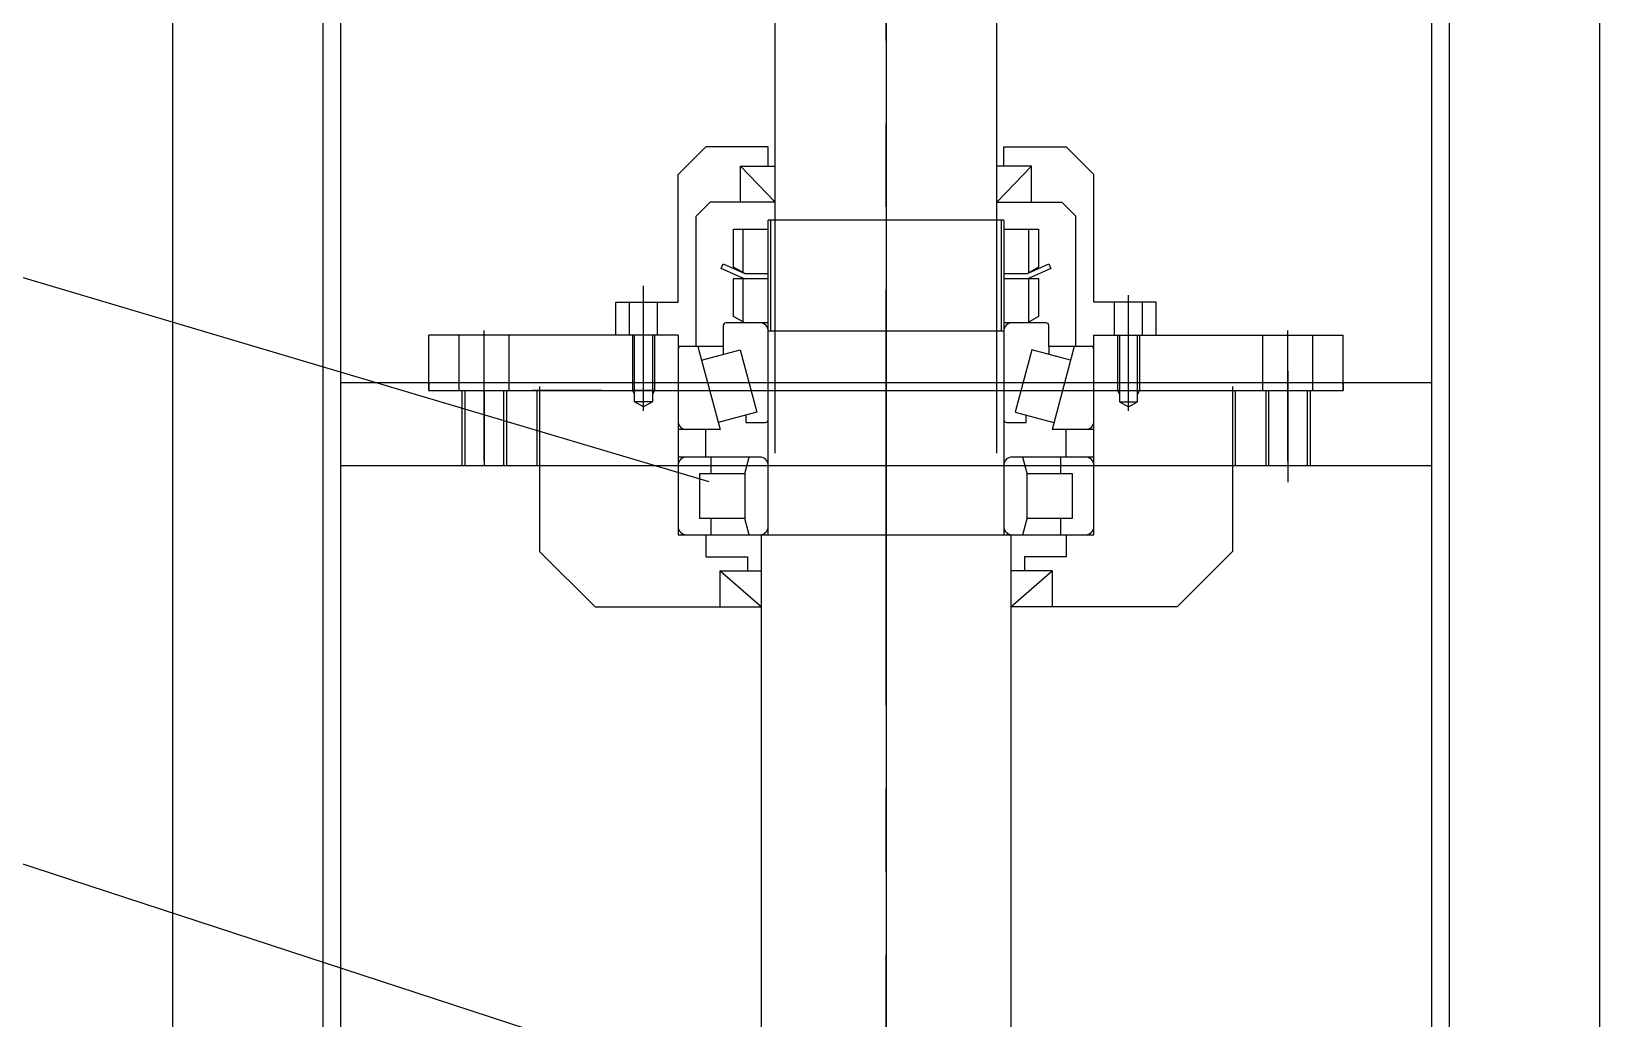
# Model space of a CAD drawing. Extents: x -25020 to 76207, y -43768 to 84651.
# Drawn here: x 1819 to 2385, y 5535 to 5892 of the extents above; entities that cross this region are included whole.
import ezdxf

# ---------------------------------------------------------------- set-up
doc = ezdxf.new("R2010")
doc.units = 0
doc.header["$LTSCALE"] = 120
doc.header["$MEASUREMENT"] = 0
for name, pattern in [('CADRA_SOLID', [0]), ('CENTER', [2, 1.25, -0.25, 0.25, -0.25]), ('HIDDEN', [0.375, 0.25, -0.125])]:
    doc.linetypes.add(name, pattern=pattern)
doc.layers.get('0').update_dxf_attribs({"linetype": 'CONTINUOUS'})
for name, color, linetype in [('1', 1, 'CENTER'), ('2', 2, 'HIDDEN'), ('3', 3, 'CADRA_SOLID'), ('4', 130, 'CONTINUOUS'), ('L1', 1, 'CENTER'), ('L10', 1, 'CONTINUOUS'), ('L3', 3, 'CONTINUOUS')]:
    doc.layers.add(name, color=color, linetype=linetype)

msp = doc.modelspace()

# ---------------------------------------------------------------- linework, layer by layer
at = {"linetype": 'Continuous', "lineweight": -2}
for p, q in [((1869.97, 6236.11), (1869.97, 5464.11)), ((1924.27, 6236.11), (1924.27, 5494.11)), ((2330.67, 6236.11), (2330.67, 5494.11)), ((2384.97, 6236.11), (2384.97, 5464.11))]:
    msp.add_line(p, q, dxfattribs=at)
at = {"lineweight": -2}
for p, q in [((1962.47, 5762.11), (1962.47, 5782.11)), ((2052.47, 5782.11), (1962.47, 5782.11)), ((2202.47, 5782.11), (2292.47, 5782.11)), ((2292.47, 5762.11), (2292.47, 5782.11)), ((2024.97, 5762.11), (1999.97, 5762.11)), ((2002.47, 5763.66), (2002.47, 5704.11)), ((2229.97, 5762.11), (2254.97, 5762.11)), ((2252.47, 5763.66), (2252.47, 5704.11)), ((2082.47, 5710.11), (2082.47, 4532.42)), ((2172.47, 5710.11), (2172.47, 4532.42)), ((2002.47, 5704.11), (2022.47, 5684.11)), ((2232.47, 5684.11), (2252.47, 5704.11)), ((2022.47, 5684.11), (2082.47, 5684.11)), ((2232.47, 5684.11), (2172.47, 5684.11))]:
    msp.add_line(p, q, dxfattribs=at)
at = {"layer": '1', "linetype": 'Continuous', "lineweight": -2}
msp.add_line((2127.47, 6283.11), (2127.47, 5446.11), dxfattribs=at)
at = {"layer": '2', "linetype": 'Continuous', "lineweight": -2}
for p, q in [((1930.67, 6236.11), (1930.67, 5494.11)), ((2324.27, 6236.11), (2324.27, 5494.11)), ((1962.47, 5765.11), (1962.47, 5762.11)), ((1962.47, 5762.11), (2292.47, 5762.11)), ((1974.47, 5762.11), (1974.47, 5735.11)), ((1975.47, 5762.11), (1975.47, 5735.11)), ((1989.47, 5762.11), (1989.47, 5735.11)), ((1990.47, 5762.11), (1990.47, 5735.11)), ((2001.47, 5762.11), (2001.47, 5735.11)), ((2253.47, 5762.11), (2253.47, 5735.11)), ((2264.47, 5762.11), (2264.47, 5735.11)), ((2265.47, 5762.11), (2265.47, 5735.11)), ((2279.47, 5762.11), (2279.47, 5735.11)), ((2280.47, 5762.11), (2280.47, 5735.11)), ((2292.47, 5765.11), (2292.47, 5762.11))]:
    msp.add_line(p, q, dxfattribs=at)
at = {"layer": '3', "lineweight": -2}
for p, q in [((2063.6, 5729.15), (910.89, 6072.1)), ((2063.6, 5510.27), (910.29, 5887.28))]:
    msp.add_line(p, q, dxfattribs=at)
at = {"layer": '4', "linetype": 'Continuous', "lineweight": -2}
for p, q in [((2272.47, 5769.11), (2272.47, 5729.11)), ((1930.67, 5765.11), (2324.27, 5765.11)), ((1982.47, 5762.11), (1982.47, 5735.11)), ((1930.67, 5735.11), (2324.27, 5735.11))]:
    msp.add_line(p, q, dxfattribs=at)
at = {"layer": 'L1', "lineweight": -2}
for p, q in [((2127.47, 1088.48), (2127.47, 6869.44)), ((2087.47, 5830.11), (2074.97, 5843.11)), ((2167.47, 5830.11), (2179.97, 5843.11)), ((2085.97, 5783.61), (2085.97, 5823.61)), ((2168.97, 5823.61), (2168.97, 5783.61)), ((2039.97, 5754.84), (2039.97, 5799.99)), ((2214.97, 5754.84), (2214.97, 5796.58)), ((1982.47, 5736.66), (1982.47, 5783.77)), ((2169.97, 5783.61), (2084.97, 5783.61)), ((2272.47, 5736.66), (2272.47, 5783.77)), ((2043.97, 5762.11), (2035.97, 5762.11)), ((2210.97, 5762.11), (2218.97, 5762.11)), ((2082.47, 5684.11), (2067.47, 5697.11)), ((2172.47, 5684.11), (2187.47, 5697.11))]:
    msp.add_line(p, q, dxfattribs=at)
at = {"layer": 'L10', "linetype": 'Continuous', "lineweight": -2}
for p, q in [((2035.97, 5782.11), (2035.97, 5762.11)), ((2043.97, 5782.11), (2043.97, 5762.11)), ((2210.97, 5782.11), (2210.97, 5762.11)), ((2218.97, 5782.11), (2218.97, 5762.11)), ((2035.97, 5762.11), (2036.77, 5760.73)), ((2043.97, 5762.11), (2043.17, 5760.73)), ((2210.97, 5762.11), (2211.77, 5760.73)), ((2218.97, 5762.11), (2218.17, 5760.73))]:
    msp.add_line(p, q, dxfattribs=at)
at = {"layer": 'L3', "linetype": 'Continuous', "lineweight": -2}
for p, q in [((2087.47, 5739.61), (2087.47, 6312.11)), ((2167.47, 5739.61), (2167.47, 6312.11)), ((2062.47, 5850.11), (2052.47, 5840.11)), ((2084.97, 5843.11), (2084.97, 5850.11)), ((2169.97, 5843.11), (2169.97, 5850.11)), ((2192.47, 5850.11), (2202.47, 5840.11)), ((2052.47, 5794.11), (2052.47, 5840.11)), ((2074.97, 5843.11), (2087.47, 5843.11)), ((2074.97, 5830.11), (2074.97, 5843.11)), ((2179.97, 5843.11), (2167.47, 5843.11)), ((2179.97, 5830.11), (2179.97, 5843.11)), ((2202.47, 5794.11), (2202.47, 5840.11)), ((2063.97, 5830.11), (2058.97, 5825.11)), ((2190.97, 5830.11), (2195.97, 5825.11)), ((2058.97, 5778.11), (2058.97, 5825.11)), ((2195.97, 5778.11), (2195.97, 5825.11)), ((2029.97, 5794.11), (2052.47, 5794.11)), ((2029.97, 5782.11), (2029.97, 5794.11)), ((2034.97, 5782.11), (2034.97, 5794.11)), ((2044.97, 5782.11), (2044.97, 5794.11)), ((2224.97, 5794.11), (2202.47, 5794.11)), ((2209.97, 5782.11), (2209.97, 5794.11)), ((2219.97, 5782.11), (2219.97, 5794.11)), ((2224.97, 5782.11), (2224.97, 5794.11)), ((2068.72, 5785.61), (2068.72, 5778.11)), ((2084.97, 5786.61), (2069.72, 5786.61)), ((2185.22, 5786.61), (2169.97, 5786.61)), ((2186.22, 5778.11), (2186.22, 5785.61)), ((1973.47, 5762.11), (1973.47, 5782.11)), ((1991.47, 5762.11), (1991.47, 5782.11)), ((2068.72, 5778.11), (2052.47, 5778.11)), ((2059.53, 5778.11), (2067.57, 5748.11)), ((2068.72, 5778.11), (2068.72, 5775.27)), ((2202.47, 5778.11), (2186.22, 5778.11)), ((2186.22, 5778.11), (2186.22, 5775.27)), ((2195.4, 5778.11), (2187.37, 5748.11)), ((2202.47, 5782.11), (2229.36, 5782.11)), ((2263.47, 5762.11), (2263.47, 5782.11)), ((2281.47, 5762.11), (2281.47, 5782.11)), ((2060.86, 5773.16), (2074.81, 5776.9)), ((2074.81, 5776.9), (2080.85, 5754.35)), ((2180.13, 5776.9), (2174.08, 5754.35)), ((2194.08, 5773.16), (2180.13, 5776.9)), ((2080.85, 5754.35), (2066.9, 5750.61)), ((2076.84, 5753.28), (2076.84, 5750.61)), ((2076.84, 5750.61), (2083.97, 5750.61)), ((2170.97, 5750.61), (2178.09, 5750.61)), ((2174.08, 5754.35), (2188.04, 5750.61)), ((2178.09, 5750.61), (2178.09, 5753.28)), ((2077.47, 5702.11), (2077.47, 5697.11)), ((2177.47, 5702.11), (2177.47, 5697.11)), ((2067.47, 5697.11), (2067.47, 5684.11)), ((2187.47, 5697.11), (2187.47, 5684.11))]:
    msp.add_line(p, q, dxfattribs=at)
at = {"layer": 'L3', "lineweight": -2}
for p, q in [((2084.97, 5850.11), (2062.47, 5850.11)), ((2169.97, 5850.11), (2192.47, 5850.11)), ((2087.47, 5830.11), (2063.97, 5830.11)), ((2167.47, 5830.11), (2190.97, 5830.11)), ((2084.97, 5710.11), (2084.97, 5823.61)), ((2169.97, 5823.61), (2084.97, 5823.61)), ((2169.97, 5823.61), (2169.97, 5710.11)), ((2072.47, 5806.64), (2072.47, 5820.41)), ((2072.47, 5820.41), (2084.97, 5820.41)), ((2075.97, 5804.69), (2075.97, 5820.41)), ((2169.97, 5820.41), (2182.47, 5820.41)), ((2178.97, 5804.69), (2178.97, 5820.41)), ((2182.47, 5820.41), (2182.47, 5806.64)), ((2067.97, 5806.21), (2068.73, 5807.84)), ((2076.07, 5802.61), (2067.97, 5806.21)), ((2068.73, 5807.84), (2076.47, 5804.41)), ((2076.47, 5804.41), (2072.47, 5806.64)), ((2178.47, 5804.41), (2186.21, 5807.84)), ((2182.47, 5806.64), (2178.47, 5804.41)), ((2186.97, 5806.21), (2178.87, 5802.61)), ((2186.21, 5807.84), (2186.97, 5806.21)), ((2072.47, 5788.84), (2072.47, 5802.61)), ((2072.47, 5802.61), (2084.97, 5802.61)), ((2075.97, 5786.89), (2075.97, 5802.61)), ((2076.47, 5804.41), (2084.97, 5804.41)), ((2169.97, 5804.41), (2178.47, 5804.41)), ((2169.97, 5802.61), (2182.47, 5802.61)), ((2178.97, 5786.89), (2178.97, 5802.61)), ((2182.47, 5802.61), (2182.47, 5788.84)), ((2076.47, 5786.61), (2072.47, 5788.84)), ((2182.47, 5788.84), (2178.47, 5786.61)), ((2036.77, 5758.11), (2036.77, 5782.11)), ((2043.17, 5782.11), (2043.17, 5758.11)), ((2052.47, 5782.11), (2052.47, 5710.11)), ((2202.47, 5710.11), (2202.47, 5782.11)), ((2211.77, 5782.11), (2211.77, 5758.11)), ((2218.17, 5758.11), (2218.17, 5782.11)), ((2039.97, 5756.27), (2036.77, 5758.11)), ((2043.17, 5758.11), (2036.77, 5758.11)), ((2043.17, 5758.11), (2039.97, 5756.27)), ((2211.77, 5758.11), (2214.97, 5756.27)), ((2211.77, 5758.11), (2218.17, 5758.11)), ((2214.97, 5756.27), (2218.17, 5758.11)), ((2067.57, 5748.11), (2052.47, 5748.11)), ((2062.47, 5738.11), (2062.47, 5748.11)), ((2202.47, 5748.11), (2187.37, 5748.11)), ((2192.47, 5738.11), (2192.47, 5748.11)), ((2081.97, 5738.11), (2052.47, 5738.11)), ((2064.38, 5732.24), (2064.38, 5738.11)), ((2076.57, 5732.24), (2078.14, 5738.11)), ((2202.47, 5738.11), (2172.97, 5738.11)), ((2178.37, 5732.24), (2176.79, 5738.11)), ((2190.56, 5732.24), (2190.56, 5738.11)), ((2060.32, 5715.99), (2060.32, 5732.24)), ((2060.32, 5732.24), (2076.57, 5732.24)), ((2076.57, 5732.24), (2076.57, 5715.99)), ((2178.37, 5715.99), (2178.37, 5732.24)), ((2178.37, 5732.24), (2194.62, 5732.24)), ((2194.62, 5732.24), (2194.62, 5715.99)), ((2076.57, 5715.99), (2060.32, 5715.99)), ((2064.38, 5710.11), (2064.38, 5715.99)), ((2078.14, 5710.11), (2076.57, 5715.99)), ((2176.79, 5710.11), (2178.37, 5715.99)), ((2194.62, 5715.99), (2178.37, 5715.99)), ((2190.56, 5710.11), (2190.56, 5715.99)), ((2052.47, 5710.11), (2202.47, 5710.11)), ((2062.47, 5710.11), (2062.47, 5702.11)), ((2192.47, 5710.11), (2192.47, 5702.11)), ((2062.47, 5702.11), (2077.47, 5702.11)), ((2192.47, 5702.11), (2177.47, 5702.11)), ((2067.47, 5697.11), (2082.47, 5697.11)), ((2187.47, 5697.11), (2172.47, 5697.11))]:
    msp.add_line(p, q, dxfattribs=at)
at = {"layer": 'L3', "linetype": 'Continuous', "lineweight": -2}
for centre, radius, start, end in [((2069.72, 5785.61), 1, 90, 180), ((2081.97, 5783.61), 3, 360, 90), ((2172.97, 5783.61), 3, 90, 180), ((2185.22, 5785.61), 1, 360, 90), ((2053.47, 5777.11), 1, 90, 180), ((2201.47, 5777.11), 1, 360, 90), ((2055.47, 5751.11), 3, 180, 270), ((2083.97, 5751.61), 1, 270, 0), ((2170.97, 5751.61), 1, 180, 270), ((2199.47, 5751.11), 3, 270, 0)]:
    msp.add_arc(centre, radius, start, end, dxfattribs=at)
at = {"layer": 'L3', "lineweight": -2}
for centre, start, end in [((2055.47, 5735.11), 90, 180), ((2081.97, 5735.11), 360, 90), ((2172.97, 5735.11), 90, 180), ((2199.47, 5735.11), 360, 90), ((2055.47, 5713.11), 180, 270), ((2081.97, 5713.11), 270, 360), ((2172.97, 5713.11), 180, 270), ((2199.47, 5713.11), 270, 0)]:
    msp.add_arc(centre, 3, start, end, dxfattribs=at)

doc.saveas('drawing.dxf')
